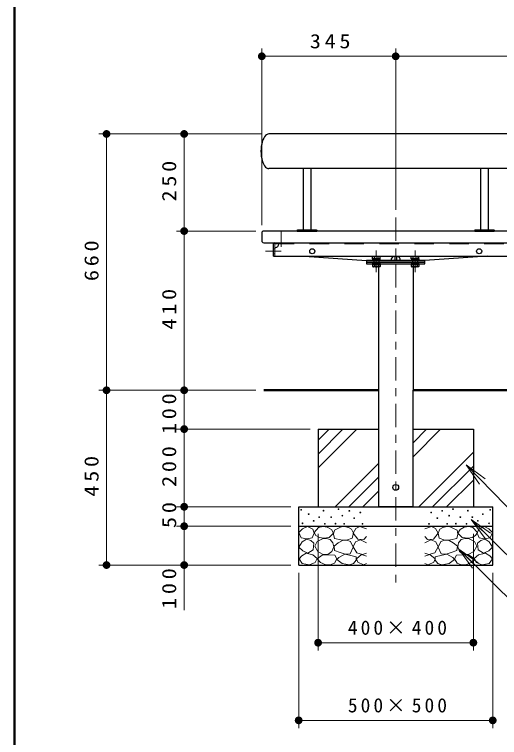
# Model space of a CAD drawing. Units: millimetres on the paper, scale 1:20. Extents: x -365 to 0, y 0 to 257.
# Drawn here: x -365 to -302.5, y 48.4 to 141.5 of the extents above; entities that cross this region are included whole.
import ezdxf

# ---------------------------------------------------------------- set-up
doc = ezdxf.new("R2010")
doc.units = ezdxf.units.MM
doc.linetypes.add('USER1', pattern=[4.5, 2.5, -2])
doc.linetypes.add('USER2', pattern=[6, 3, -1, 1, -1])
doc.layers.add('1_20', color=7, linetype='Continuous', lineweight=25)
doc.layers.add('LY_3', color=7, linetype='Continuous', lineweight=13)
doc.styles.add('ＭＳ ゴシック', font='')
doc.styles.get('ＭＳ ゴシック').set_extended_font_data('MS Gothic')

# ---------------------------------------------------------------- blocks, each defined once
blk = doc.blocks.new('filled_dot')
at = {"color": 0, "linetype": 'Continuous', "lineweight": -2, "const_width": 1.25}
blk.add_lwpolyline([(-0.625, 0, 1), (0.625, 0, 1)], format="xyb", close=True, dxfattribs=at)

msp = doc.modelspace()

# ---------------------------------------------------------------- linework, layer by layer
at = {"layer": '1_20', "lineweight": 13}
for p, q in [((-333.139, 114.322), (-333.139, 137.072)), ((-315.889, 116.324), (-315.889, 137.072)), ((-333.139, 136.072), (-315.889, 136.072)), ((-315.889, 136.072), (-280.889, 136.072)), ((-333.232, 126.072), (-354.139, 126.072)), ((-353.139, 93.072), (-353.139, 126.072)), ((-333.232, 126.072), (-344.139, 126.072)), ((-343.139, 113.572), (-343.139, 126.072)), ((-333.889, 113.572), (-344.139, 113.572)), ((-343.139, 93.072), (-343.139, 113.572)), ((-333.889, 93.072), (-354.139, 93.072)), ((-353.139, 70.572), (-353.139, 93.072)), ((-333.889, 93.072), (-344.139, 93.072)), ((-343.139, 88.072), (-343.139, 93.072)), ((-326.889, 88.072), (-344.139, 88.072)), ((-343.139, 78.072), (-343.139, 88.072)), ((-325.889, 86.664), (-324.481, 88.072)), ((-325.889, 84.868), (-322.685, 88.072)), ((-325.889, 83.072), (-320.889, 88.072)), ((-313.661, 86.319), (-311.908, 88.072)), ((-313.661, 84.523), (-310.112, 88.072)), ((-312.928, 78.072), (-305.889, 85.111)), ((-323.704, 78.072), (-318.116, 83.66)), ((-311.132, 78.072), (-305.889, 83.315)), ((-306.809, 83.481), (-304.72, 81.328)), ((-306.809, 83.481), (-304.361, 81.676)), ((-305.079, 80.98), (-306.809, 83.481)), ((-321.908, 78.072), (-318.116, 81.864)), ((-309.336, 78.072), (-305.889, 81.519)), ((-320.112, 78.072), (-318.116, 80.068)), ((-329.389, 78.072), (-344.139, 78.072)), ((-343.139, 75.572), (-343.139, 78.072)), ((-328.389, 78.072), (-328.389, 70.572)), ((-303.389, 78.072), (-303.389, 70.572)), ((-306.174, 76.427), (-304.032, 74.326)), ((-306.174, 76.427), (-303.682, 74.683)), ((-304.382, 73.969), (-306.174, 76.427)), ((-329.389, 75.572), (-344.139, 75.572)), ((-343.139, 64.778), (-343.139, 75.572)), ((-325.889, 74.572), (-325.889, 59.572)), ((-305.889, 74.572), (-305.889, 59.572)), ((-307.762, 72.614), (-305.626, 70.507)), ((-307.762, 72.614), (-305.275, 70.863)), ((-305.977, 70.151), (-307.762, 72.614)), ((-329.389, 70.572), (-354.139, 70.572)), ((-328.389, 69.572), (-328.389, 49.572)), ((-303.389, 69.572), (-303.389, 49.572)), ((-305.889, 60.572), (-325.889, 60.572)), ((-303.389, 50.572), (-328.389, 50.572))]:
    msp.add_line(p, q, dxfattribs=at)
at = {"layer": '1_20'}
for p, q in [((-264.522, 126.072), (-332.232, 126.072)), ((-264.522, 121.617), (-332.232, 121.617)), ((-327.816, 121.572), (-327.716, 121.672)), ((-327.816, 121.572), (-327.816, 113.732)), ((-327.716, 121.672), (-326.916, 121.672)), ((-326.816, 121.572), (-326.916, 121.672)), ((-326.816, 121.572), (-326.816, 113.732)), ((-304.961, 121.572), (-304.861, 121.672)), ((-304.961, 121.572), (-304.961, 113.732)), ((-304.861, 121.672), (-304.061, 121.672)), ((-303.961, 121.572), (-304.061, 121.672)), ((-303.961, 121.572), (-303.961, 113.732)), ((-328.566, 113.682), (-328.516, 113.732)), ((-328.566, 113.682), (-328.566, 113.572)), ((-328.516, 113.732), (-326.116, 113.732)), ((-326.116, 113.732), (-326.066, 113.682)), ((-326.066, 113.682), (-326.066, 113.572)), ((-305.711, 113.682), (-305.661, 113.732)), ((-305.711, 113.682), (-305.711, 113.572)), ((-305.661, 113.732), (-303.261, 113.732)), ((-303.261, 113.732), (-303.211, 113.682)), ((-303.211, 113.682), (-303.211, 113.572)), ((-328.566, 113.572), (-326.066, 113.572)), ((-305.711, 113.572), (-303.211, 113.572)), ((-331.639, 110.322), (-331.639, 111.912)), ((-331.639, 110.322), (-331.479, 110.322)), ((-331.479, 110.322), (-300.299, 110.322)), ((-327.659, 110.322), (-319.639, 109.797)), ((-318.914, 109.872), (-318.914, 109.797)), ((-317.864, 109.872), (-318.914, 109.872)), ((-318.879, 109.997), (-318.879, 110.322)), ((-317.898, 109.997), (-318.879, 109.997)), ((-318.849, 109.997), (-317.929, 109.997)), ((-318.849, 109.997), (-318.849, 109.872)), ((-318.849, 109.872), (-317.929, 109.872)), ((-318.634, 109.997), (-318.634, 110.322)), ((-318.389, 109.997), (-318.422, 109.872)), ((-318.355, 109.997), (-318.389, 109.872)), ((-318.143, 109.997), (-318.143, 110.322)), ((-317.929, 109.997), (-317.929, 109.872)), ((-317.898, 109.997), (-317.898, 110.322)), ((-317.864, 109.797), (-317.864, 109.872)), ((-316.001, 110.322), (-316.001, 109.797)), ((-315.776, 110.322), (-315.776, 109.797)), ((-313.914, 109.872), (-313.914, 109.797)), ((-312.864, 109.872), (-313.914, 109.872)), ((-313.879, 109.997), (-313.879, 110.322)), ((-312.898, 109.997), (-313.879, 109.997)), ((-313.849, 109.997), (-312.929, 109.997)), ((-313.849, 109.997), (-313.849, 109.872)), ((-313.849, 109.872), (-312.929, 109.872)), ((-313.634, 109.997), (-313.634, 110.322)), ((-313.389, 109.997), (-313.422, 109.872)), ((-313.355, 109.997), (-313.389, 109.872)), ((-313.143, 109.997), (-313.143, 110.322)), ((-312.929, 109.997), (-312.929, 109.872)), ((-312.898, 109.997), (-312.898, 110.322)), ((-312.864, 109.797), (-312.864, 109.872)), ((-304.118, 110.322), (-312.139, 109.797)), ((-317.864, 109.797), (-318.914, 109.797)), ((-317.864, 109.347), (-318.914, 109.347)), ((-318.914, 109.347), (-318.914, 109.272)), ((-318.914, 109.347), (-317.864, 109.347)), ((-318.914, 109.272), (-317.864, 109.272)), ((-318.879, 109.272), (-318.879, 108.997)), ((-318.879, 108.997), (-318.801, 108.952)), ((-317.976, 108.952), (-318.801, 108.952)), ((-318.714, 109.797), (-318.714, 109.572)), ((-318.714, 109.572), (-318.714, 109.347)), ((-318.634, 109.272), (-318.634, 108.997)), ((-318.143, 109.272), (-318.143, 108.997)), ((-318.116, 109.347), (-318.116, 93.072)), ((-318.064, 109.797), (-318.064, 109.572)), ((-318.064, 109.572), (-318.064, 109.347)), ((-317.898, 108.997), (-317.976, 108.952)), ((-317.898, 109.272), (-317.898, 108.997)), ((-317.864, 109.272), (-317.864, 109.347)), ((-312.864, 109.797), (-313.914, 109.797)), ((-312.864, 109.347), (-313.914, 109.347)), ((-313.914, 109.347), (-313.914, 109.272)), ((-313.914, 109.347), (-312.864, 109.347)), ((-313.914, 109.272), (-312.864, 109.272)), ((-313.879, 109.272), (-313.879, 108.997)), ((-313.879, 108.997), (-313.801, 108.952)), ((-312.976, 108.952), (-313.801, 108.952)), ((-313.714, 109.797), (-313.714, 109.572)), ((-313.714, 109.572), (-313.714, 109.347)), ((-313.661, 109.347), (-313.661, 93.072)), ((-313.634, 109.272), (-313.634, 108.997)), ((-313.143, 109.272), (-313.143, 108.997)), ((-313.064, 109.797), (-313.064, 109.572)), ((-313.064, 109.572), (-313.064, 109.347)), ((-312.898, 108.997), (-312.976, 108.952)), ((-312.898, 109.272), (-312.898, 108.997)), ((-312.864, 109.272), (-312.864, 109.347)), ((-318.116, 93.072), (-318.116, 78.072)), ((-313.661, 78.072), (-313.661, 93.072)), ((-328.389, 70.572), (-328.389, 78.072)), ((-313.661, 78.072), (-318.116, 78.072)), ((-303.389, 70.572), (-303.389, 78.072))]:
    msp.add_line(p, q, dxfattribs=at)
at = {"layer": '1_20', "linetype": 'USER2', "lineweight": 13}
for p, q in [((-315.889, 115.324), (-315.889, 68.15)), ((-330.639, 113.572), (-330.639, 111.54)), ((-332.647, 110.972), (-330.639, 110.972)), ((-318.389, 111.048), (-318.389, 108.26)), ((-313.389, 111.048), (-313.389, 108.26))]:
    msp.add_line(p, q, dxfattribs=at)
at = {"layer": '1_20', "color": 40}
for p, q in [((-333.139, 113.322), (-333.139, 112.322)), ((-298.889, 113.572), (-332.889, 113.572)), ((-332.889, 112.072), (-298.889, 112.072))]:
    msp.add_line(p, q, dxfattribs=at)
at = {"layer": '1_20', "linetype": 'USER1', "lineweight": 13}
for p, q in [((-329.639, 112.072), (-331.479, 112.072)), ((-331.479, 111.912), (-300.299, 111.912)), ((-331.479, 110.322), (-331.479, 111.912)), ((-330.801, 111.912), (-330.801, 112.072)), ((-330.476, 111.912), (-330.476, 112.072)), ((-329.639, 111.912), (-329.639, 112.072)), ((-331.479, 111.297), (-331.639, 111.297)), ((-331.479, 110.647), (-331.639, 110.647))]:
    msp.add_line(p, q, dxfattribs=at)
at = {"layer": '1_20', "lineweight": 50}
for p, q in [((-318.116, 93.072), (-332.889, 93.072)), ((-193.639, 93.072), (-313.661, 93.072))]:
    msp.add_line(p, q, dxfattribs=at)
at = {"layer": '1_20', "color": 4}
for p, q in [((-325.889, 88.072), (-325.889, 78.072)), ((-325.889, 88.072), (-318.116, 88.072)), ((-313.661, 88.072), (-305.889, 88.072)), ((-305.889, 88.072), (-305.889, 78.072)), ((-328.389, 78.072), (-303.389, 78.072)), ((-328.389, 75.572), (-303.389, 75.572)), ((-328.389, 70.572), (-303.389, 70.572))]:
    msp.add_line(p, q, dxfattribs=at)
at = {"layer": '1_20'}
msp.add_lwpolyline([(-332.232, 126.072), (-332.376, 126.049), (-332.517, 125.981), (-332.652, 125.87), (-332.779, 125.718), (-332.894, 125.528), (-332.996, 125.303), (-333.083, 125.048), (-333.152, 124.77), (-333.203, 124.472), (-333.233, 124.161), (-333.243, 123.844), (-333.233, 123.527), (-333.203, 123.217), (-333.152, 122.919), (-333.083, 122.64), (-332.996, 122.385), (-332.894, 122.161), (-332.779, 121.97), (-332.652, 121.818), (-332.517, 121.707), (-332.376, 121.639), (-332.232, 121.617)], dxfattribs=at)
for points in [[(-312.139, 109.572), (-312.139, 109.797), (-319.639, 109.797), (-319.639, 109.572)], [(-312.139, 109.347), (-312.139, 109.572), (-319.639, 109.572), (-319.639, 109.347)]]:
    msp.add_lwpolyline(points, close=True, dxfattribs=at)
at = {"layer": '1_20', "lineweight": 13}
for points in [[(-306.809, 83.481), (-299.994, 76.459), (-281.882, 76.459)], [(-306.174, 76.427), (-300.141, 70.508), (-276.141, 70.508)], [(-319.639, 75.237), (-320.494, 75.553), (-321.033, 75.284), (-321.35, 74.682), (-320.763, 73.922), (-319.987, 73.858), (-319.639, 74.254)], [(-312.139, 75.237), (-311.283, 75.553), (-310.744, 75.284), (-310.428, 74.682), (-311.014, 73.922), (-311.79, 73.858), (-312.139, 74.254)], [(-319.654, 73.431), (-320.415, 73.827), (-321.049, 73.573), (-321.35, 72.924), (-320.906, 72.147), (-320.146, 71.91), (-319.654, 72.116)], [(-312.123, 73.431), (-311.362, 73.827), (-310.729, 73.573), (-310.428, 72.924), (-310.871, 72.147), (-311.632, 71.91), (-312.123, 72.116)], [(-319.639, 71.704), (-320.304, 71.91), (-320.953, 71.355), (-320.779, 70.959), (-320.05, 70.595), (-319.639, 70.753)], [(-312.139, 71.704), (-311.473, 71.91), (-310.824, 71.355), (-310.998, 70.959), (-311.727, 70.595), (-312.139, 70.753)], [(-307.762, 72.614), (-300.082, 65.039), (-294.082, 65.039)]]:
    msp.add_lwpolyline(points, dxfattribs=at)
for points in [[(-327.266, 75.542), (-327.9, 75.241), (-328.375, 74.766), (-328.074, 74.068), (-327.345, 73.926), (-326.648, 74.084), (-326.395, 74.67), (-326.585, 75.177)], [(-325.295, 75.546), (-325.822, 75.411), (-326.403, 74.776), (-326.173, 74.357), (-325.716, 74.12), (-325.2, 74.046), (-324.457, 74.114), (-323.889, 74.654), (-324.173, 75.154), (-324.707, 75.465)], [(-322.704, 75.557), (-323.241, 75.333), (-323.787, 75.064), (-323.903, 74.563), (-323.769, 73.999), (-322.946, 73.838), (-322.221, 73.793), (-321.496, 74.053), (-321.344, 74.662), (-321.576, 75.172), (-321.979, 75.396)], [(-309.073, 75.557), (-308.536, 75.333), (-307.99, 75.064), (-307.874, 74.563), (-308.008, 73.999), (-308.832, 73.838), (-309.556, 73.793), (-310.281, 74.053), (-310.434, 74.662), (-310.201, 75.172), (-309.798, 75.396)], [(-306.482, 75.546), (-305.955, 75.411), (-305.374, 74.776), (-305.604, 74.357), (-306.061, 74.12), (-306.577, 74.046), (-307.32, 74.114), (-307.888, 74.654), (-307.604, 75.154), (-307.071, 75.465)], [(-304.511, 75.542), (-303.877, 75.241), (-303.402, 74.766), (-303.703, 74.068), (-304.432, 73.926), (-305.129, 74.084), (-305.382, 74.67), (-305.192, 75.177)], [(-327.393, 73.894), (-327.932, 73.546), (-328.375, 72.864), (-327.868, 72.405), (-327.203, 72.088), (-326.506, 72.532), (-326.426, 73.371), (-326.834, 73.734)], [(-325.93, 72.33), (-325.309, 71.985), (-324.633, 71.938), (-324.119, 72.299), (-323.876, 72.897), (-323.988, 73.435), (-324.335, 73.843), (-324.801, 74.008), (-325.335, 73.952), (-326.025, 73.583), (-326.322, 73.006)], [(-322.754, 73.726), (-323.308, 73.429), (-323.835, 73.01), (-323.781, 72.456), (-323.038, 72.185), (-322.403, 71.969), (-321.754, 71.996), (-321.349, 72.861), (-321.7, 73.618), (-322.204, 73.782)], [(-309.023, 73.726), (-308.469, 73.429), (-307.942, 73.01), (-307.996, 72.456), (-308.739, 72.185), (-309.374, 71.969), (-310.023, 71.996), (-310.428, 72.861), (-310.077, 73.618), (-309.574, 73.782)], [(-305.847, 72.33), (-306.468, 71.985), (-307.144, 71.938), (-307.658, 72.299), (-307.901, 72.897), (-307.79, 73.435), (-307.442, 73.843), (-306.976, 74.008), (-306.442, 73.952), (-305.752, 73.583), (-305.455, 73.006)], [(-304.384, 73.894), (-303.846, 73.546), (-303.402, 72.864), (-303.909, 72.405), (-304.574, 72.088), (-305.271, 72.532), (-305.351, 73.371), (-304.943, 73.734)], [(-327.434, 72.098), (-328.003, 71.778), (-328.34, 71.356), (-327.937, 70.79), (-326.994, 70.587), (-326.278, 70.906), (-326.005, 71.411), (-326.544, 71.866)], [(-324.579, 71.89), (-325.363, 71.85), (-326.025, 71.377), (-325.592, 70.917), (-324.903, 70.606), (-324.338, 70.598), (-323.795, 70.823), (-323.457, 71.35), (-323.714, 71.836)], [(-322.463, 71.982), (-323.234, 71.563), (-323.477, 71.266), (-322.788, 70.779), (-321.842, 70.59), (-321.312, 70.774), (-320.963, 71.198), (-320.99, 71.617), (-321.855, 71.847)], [(-309.314, 71.982), (-308.543, 71.563), (-308.3, 71.266), (-308.989, 70.779), (-309.935, 70.59), (-310.465, 70.774), (-310.814, 71.198), (-310.787, 71.617), (-309.922, 71.847)], [(-307.198, 71.89), (-306.415, 71.85), (-305.752, 71.377), (-306.185, 70.917), (-306.874, 70.606), (-307.439, 70.598), (-307.982, 70.823), (-308.32, 71.35), (-308.063, 71.836)], [(-304.343, 72.098), (-303.775, 71.778), (-303.437, 71.356), (-303.84, 70.79), (-304.783, 70.587), (-305.499, 70.906), (-305.772, 71.411), (-305.233, 71.866)]]:
    msp.add_lwpolyline(points, close=True, dxfattribs=at)
at = {"layer": '1_20'}
for centre, radius in [((-326.639, 110.972), 0.325), ((-305.139, 110.972), 0.325), ((-315.889, 80.572), 0.375)]:
    msp.add_circle(centre, radius, dxfattribs=at)
at = {"layer": '1_20', "lineweight": 13}
for centre in [(-328.058, 77.681), (-325.191, 77.57), (-323.268, 77.776), (-321.862, 77.547), (-320.443, 77.33), (-311.334, 77.33), (-309.915, 77.547), (-308.509, 77.776), (-306.586, 77.57), (-303.719, 77.681), (-327.108, 77.11), (-325.761, 76.746), (-324.214, 76.749), (-322.768, 76.925), (-321.254, 76.614), (-310.523, 76.614), (-309.009, 76.925), (-307.563, 76.749), (-306.016, 76.746), (-304.669, 77.11), (-327.9, 75.938), (-326.458, 76.271), (-325.017, 75.89), (-323.633, 75.898), (-322.524, 75.871), (-320.173, 75.871), (-311.604, 75.871), (-309.253, 75.871), (-308.145, 75.898), (-306.761, 75.89), (-305.319, 76.271), (-303.877, 75.938)]:
    msp.add_circle(centre, 0.05, dxfattribs=at)
at = {"layer": '1_20', "color": 40}
for centre, start, end in [((-332.889, 113.322), 90, 180), ((-332.889, 112.322), 180, 270)]:
    msp.add_arc(centre, 0.25, start, end, dxfattribs=at)
at = {"layer": '1_20'}
for centre, radius, start, end in [((-331.479, 111.912), 0.16, 90, 180), ((-316.001, 109.797), 0.5, 90, 180), ((-315.776, 109.797), 0.5, 0, 90), ((-318.757, 109.209), 0.245, 240.00001, 299.99999), ((-318.389, 109.641), 0.689, 249.136, 290.864), ((-318.021, 109.209), 0.245, 240.00001, 299.99999), ((-313.757, 109.209), 0.245, 240.00001, 299.99999), ((-313.389, 109.641), 0.689, 249.136, 290.864), ((-313.021, 109.209), 0.245, 240.00001, 299.99999)]:
    msp.add_arc(centre, radius, start, end, dxfattribs=at)
at = {"layer": '1_20', "linetype": 'USER1', "lineweight": 13}
msp.add_arc((-331.479, 111.912), 0.5, 270, 0, dxfattribs=at)
at = {"layer": 'LY_3', "lineweight": 50}
msp.add_line((-365, 257), (-365, 0), dxfattribs=at)

# ---------------------------------------------------------------- block references
at = {"layer": '1_20', "lineweight": 13, "xscale": 0.4, "yscale": 0.4}
for p in [(-333.139, 136.072), (-315.889, 136.072), (-325.889, 60.572), (-328.389, 50.572)]:
    msp.add_blockref('filled_dot', p, dxfattribs=at)
for p, rotation in [((-315.889, 136.072), 180), ((-353.139, 126.072), 270), ((-343.139, 126.072), 270), ((-343.139, 113.572), 270), ((-343.139, 113.572), 90), ((-353.139, 93.072), 270), ((-353.139, 93.072), 90), ((-343.139, 93.072), 270), ((-343.139, 93.072), 90), ((-343.139, 88.072), 270), ((-343.139, 88.072), 90), ((-343.139, 78.072), 270), ((-343.139, 78.072), 90), ((-343.139, 75.572), 270), ((-343.139, 75.572), 90), ((-353.139, 70.572), 90), ((-343.139, 70.572), 90), ((-305.889, 60.572), 180), ((-303.389, 50.572), 180)]:
    msp.add_blockref('filled_dot', p, dxfattribs=dict(at, rotation=rotation))

# ---------------------------------------------------------------- texts
at = {"layer": '1_20', "char_height": 1.833, "attachment_point": 8, "style": 'ＭＳ ゴシック'}
for s, insert in [('\\T1.33;\\W1.15;345', (-324.097, 137.072)), ('\\T1.32;400×400', (-315.468, 61.572)), ('\\T1.32;500×500', (-315.468, 51.572))]:
    msp.add_mtext(s, dxfattribs=dict(at, insert=insert))
at = {"layer": '1_20', "char_height": 1.833, "attachment_point": 8, "rotation": 90, "style": 'ＭＳ ゴシック'}
for s, insert in [('\\T1.33;\\W1.15;250', (-344.139, 120.237)), ('\\T1.33;\\W1.15;660', (-354.139, 109.987)), ('\\T1.33;\\W1.15;410', (-344.139, 103.743)), ('\\T1.33;\\W1.15;100', (-344.139, 90.291)), ('\\T1.33;\\W1.15;200', (-344.139, 83.488)), ('\\T1.33;\\W1.15;450', (-354.139, 82.237)), ('\\T1.34;\\W1.15;50', (-344.139, 77.249)), ('\\T1.33;\\W1.15;100', (-344.139, 67.778))]:
    msp.add_mtext(s, dxfattribs=dict(at, insert=insert))

doc.saveas('drawing.dxf')
